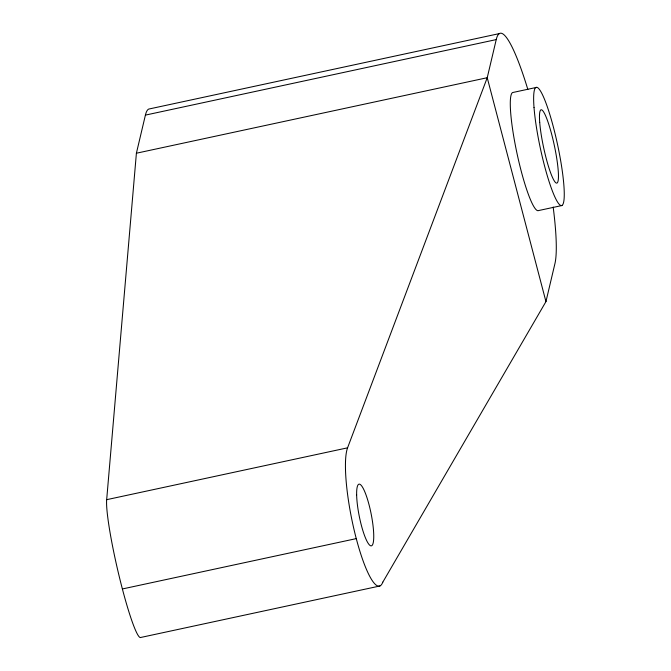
<?xml version="1.0" encoding="UTF-8"?>
<svg xmlns="http://www.w3.org/2000/svg" width="671" height="671" viewBox="0 0 671 671"><rect width="100%" height="100%" fill="white"/><g stroke="black" fill="none" stroke-linecap="round" stroke-linejoin="round"><path stroke-width="1.01" d="M379.895 585.993L140.809 637.45A72.594 7.121 77 0 1 122.382 588.97A72.594 7.121 77 0 1 106.672 499.702L136.398 153.223L145.406 115.11A120.914 17.597 77.9 0 1 148.736 109.063L499.568 33.55M145.406 115.11L496.238 39.597L487.23 77.719L347.57 447.825L106.664 499.677M382.805 582.168L545.951 301.615L554.959 263.502A120.914 17.597 77.9 0 0 553.164 207.045M136.398 153.223L487.23 77.719L545.951 301.615M535.978 87.515L512.585 92.548A60.457 8.798 77.9 0 0 517.45 155.471A60.457 8.798 77.9 0 0 538.612 210.551L562.004 205.519M122.382 588.962L356.276 538.62A72.594 13.982 78.7 0 0 382.797 582.143M496.238 39.597A120.914 17.597 77.9 0 1 527.842 89.453M356.267 538.628A72.594 13.982 78.7 0 1 347.578 447.851M539.71 122.374A37.484 5.452 77.9 0 0 555.479 182.478A37.484 5.452 77.9 0 0 551.78 134.703A37.484 5.452 77.9 0 0 539.71 122.374M534.024 107.57A60.457 8.798 77.9 0 0 559.446 204.521A60.457 8.798 77.9 0 0 553.491 127.456A60.457 8.798 77.9 0 0 534.024 107.57M356.645 494.871A31.453 6.056 78.7 0 0 369.872 545.33A31.453 6.056 78.7 0 0 369.05 504.777A31.453 6.056 78.7 0 0 356.645 494.871"/></g></svg>
